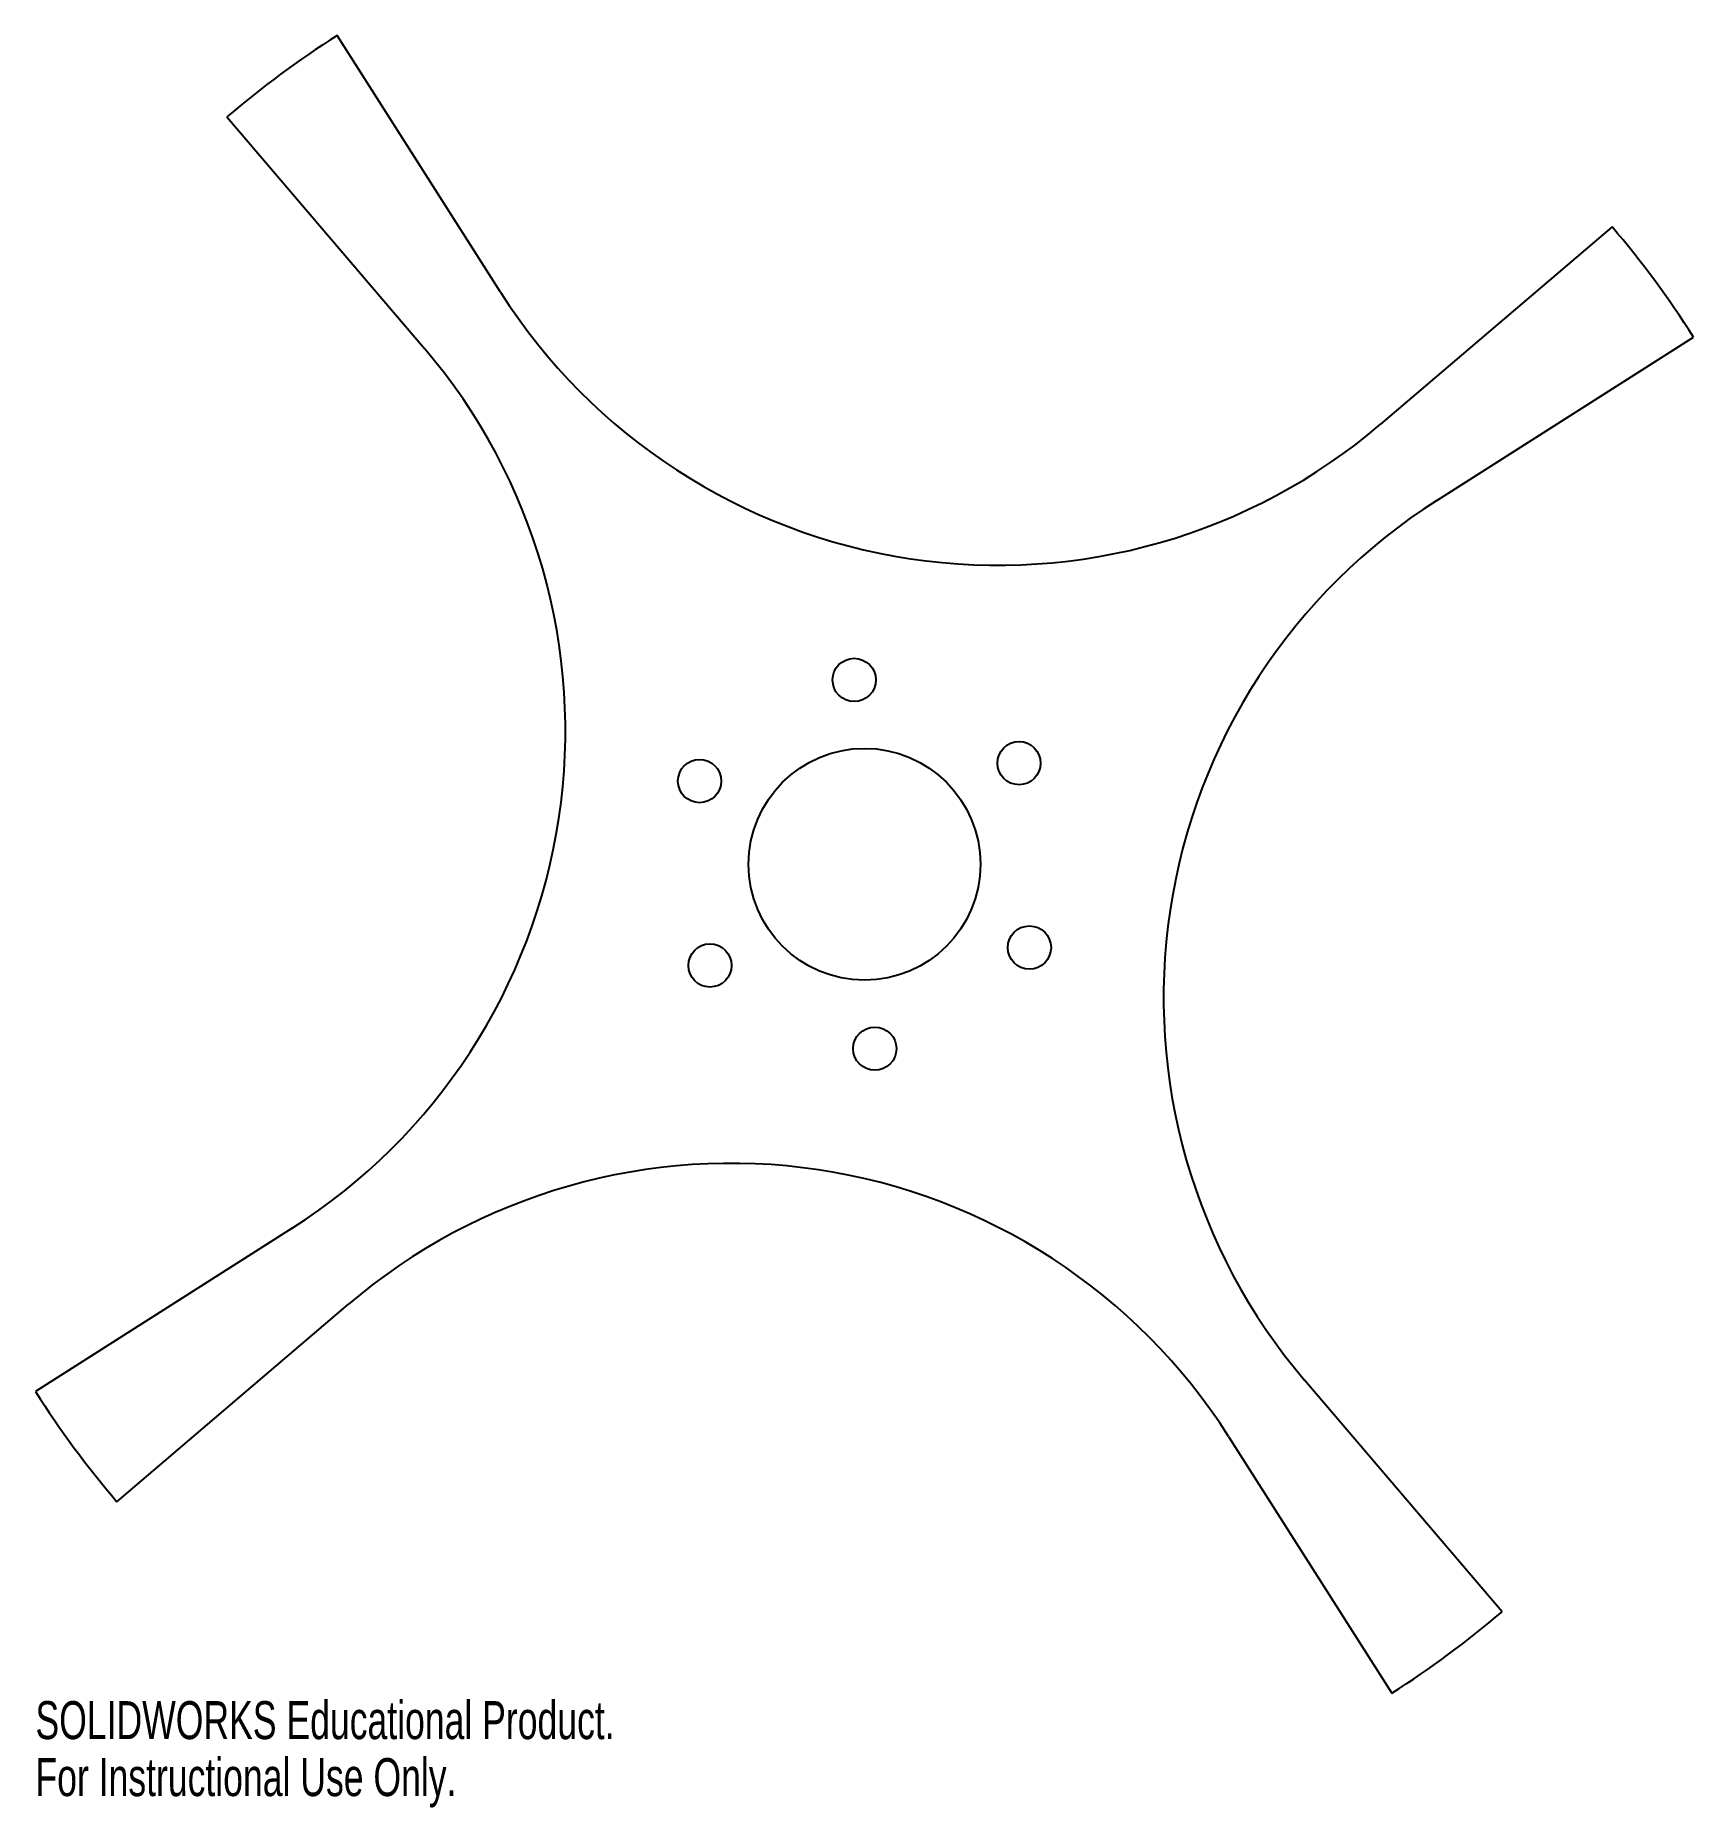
# Model space of a CAD drawing. Header units: millimetres. Extents: x -105 to 105, y -120 to 105.
import ezdxf

# ---------------------------------------------------------------- set-up
doc = ezdxf.new("R2010")
doc.units = ezdxf.units.MM
doc.styles.add('SLDTEXTSTYLE0', font='TXT', dxfattribs={"width": 0.7})

msp = doc.modelspace()

# ---------------------------------------------------------------- linework, layer by layer
at = {"color": 7, "linetype": 'Continuous', "lineweight": 25}
for p, q in [((-46.31, 72.8), (-67.09, 105.47)), ((-81.12, 95.11), (-55.99, 65.64)), ((95.11, 81.12), (65.64, 55.99)), ((72.8, 46.31), (105.47, 67.09)), ((-72.8, -46.31), (-105.47, -67.09)), ((-95.11, -81.12), (-65.64, -55.99)), ((81.12, -95.11), (55.99, -65.64)), ((46.31, -72.8), (67.09, -105.47))]:
    msp.add_line(p, q, dxfattribs=at)
for centre, radius in [((-1.31, 23.46), 2.75), ((0, 0), 14.75), ((19.66, 12.87), 2.75), ((-20.98, 10.59), 2.75), ((20.98, -10.59), 2.75), ((-19.66, -12.87), 2.75), ((1.31, -23.46), 2.75)]:
    msp.add_circle(centre, radius, dxfattribs=at)
for centre, radius, start, end in [((0, 0), 125, 122.4604, 130.4604), ((0, 0), 125, 32.4604, 40.4604), ((16.98, 113.05), 75, 212.4604, 310.4604), ((-113.05, 16.98), 75, 302.4604, 40.4604), ((113.05, -16.98), 75, 122.4604, 220.4604), ((-16.98, -113.05), 75, 32.4604, 130.4604), ((0, 0), 125, 212.4604, 220.4604), ((0, 0), 125, 302.4604, 310.4604)]:
    msp.add_arc(centre, radius, start, end, dxfattribs=at)

# ---------------------------------------------------------------- texts
at = {"color": 7, "linetype": 'Continuous', "char_height": 4.8336, "attachment_point": 1, "style": 'SLDTEXTSTYLE0'}
for s, insert in [('SOLIDWORKS Educational Product.', (-105.47, -106.49)), ('For Instructional Use Only.', (-105.47, -113.74))]:
    msp.add_mtext(s, dxfattribs=dict(at, insert=insert))

doc.saveas('drawing.dxf')
